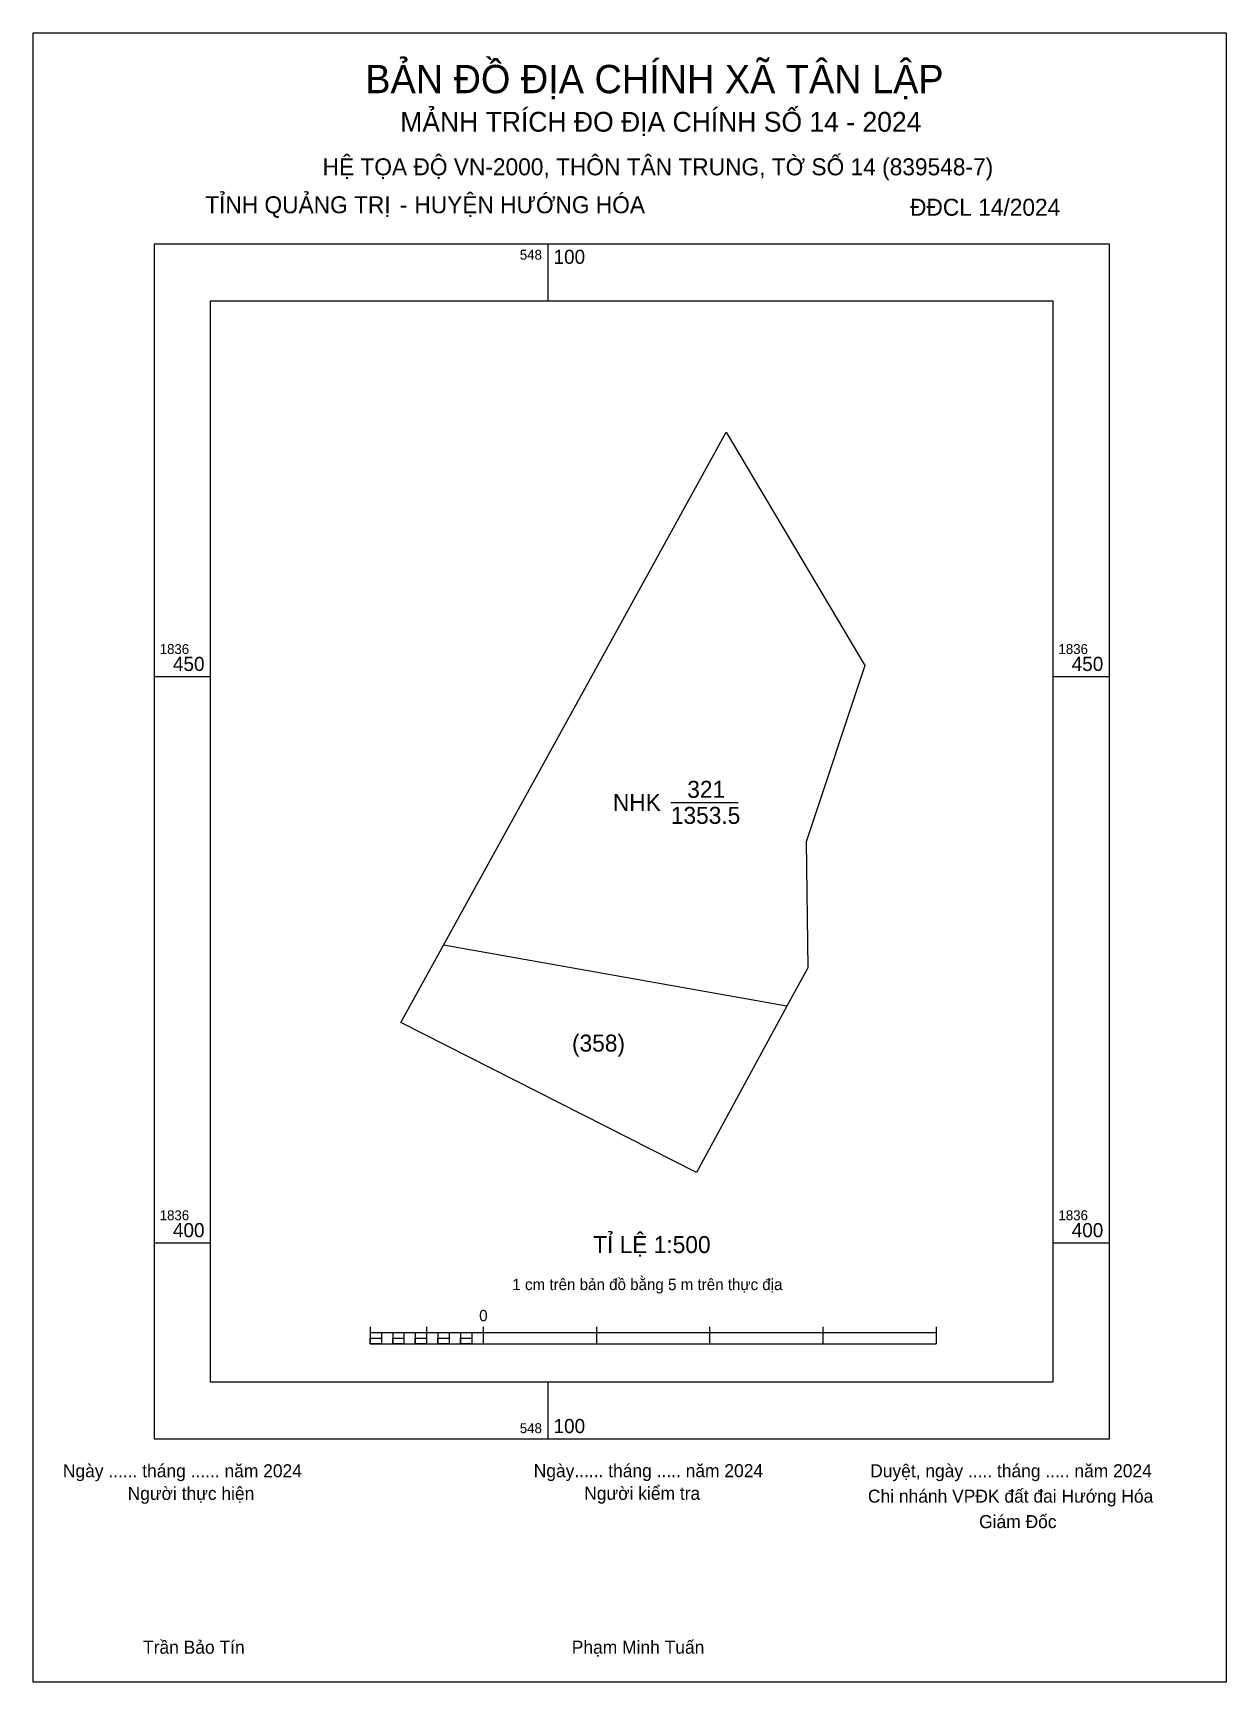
# Model space of a CAD drawing. Extents: x 548055 to 548160, y 1836361 to 1836507.
import ezdxf

# ---------------------------------------------------------------- set-up
doc = ezdxf.new("R2010")
doc.units = 0
for name, color, linetype in [('Level 1', 7, 'Continuous'), ('Level 10', 7, 'Continuous'), ('Level 13', 7, 'Continuous'), ('Level 2', 7, 'Continuous'), ('Level 50', 7, 'Continuous'), ('Level 6', 7, 'Continuous'), ('Level 62', 7, 'Continuous'), ('Level 63', 7, 'Continuous'), ('Level 9', 7, 'Continuous')]:
    doc.layers.add(name, color=color, linetype=linetype)

msp = doc.modelspace()

# ---------------------------------------------------------------- linework, layer by layer
at = {"layer": 'Level 1'}
for p, q in [((548054.52, 1836506.84), (548054.52, 1836506.84)), ((548159.9, 1836361.22), (548159.9, 1836361.22))]:
    msp.add_line(p, q, dxfattribs=at)
at = {"layer": 'Level 10'}
msp.add_lwpolyline([(548087.02, 1836419.45), (548090.79, 1836426.29), (548102.79, 1836448.06), (548115.75, 1836471.58), (548128, 1836450.98), (548122.81, 1836435.41), (548122.97, 1836424.29), (548121.12, 1836420.9), (548113.12, 1836406.22)], close=True, dxfattribs=at)
at = {"layer": 'Level 2'}
msp.add_lwpolyline([(548054.52, 1836506.84), (548159.9, 1836506.84), (548159.9, 1836361.22), (548054.52, 1836361.22)], close=True, dxfattribs=at)
at = {"layer": 'Level 50'}
msp.add_line((548121.12, 1836420.9), (548090.79, 1836426.29), dxfattribs=at)
at = {"layer": 'Level 62'}
msp.add_lwpolyline([(548070.21, 1836483.2), (548144.6, 1836483.2), (548144.6, 1836387.7), (548070.21, 1836387.7)], close=True, dxfattribs=at)
at = {"layer": 'Level 63'}
for p, q in [((548054.52, 1836504.34), (548054.52, 1836506.84)), ((548054.52, 1836506.84), (548057.02, 1836506.84)), ((548054.52, 1836504.34), (548054.52, 1836506.84)), ((548054.52, 1836506.84), (548057.02, 1836506.84)), ((548157.4, 1836506.84), (548159.9, 1836506.84)), ((548157.4, 1836506.84), (548159.9, 1836506.84)), ((548159.9, 1836506.84), (548159.9, 1836504.34)), ((548159.9, 1836506.84), (548159.9, 1836504.34)), ((548054.52, 1836504.34), (548054.52, 1836504.34)), ((548054.52, 1836504.34), (548054.52, 1836504.34)), ((548100, 1836488.2), (548100, 1836483.2)), ((548065.21, 1836450), (548070.21, 1836450)), ((548144.6, 1836450), (548149.6, 1836450)), ((548065.21, 1836400), (548070.21, 1836400)), ((548144.6, 1836400), (548149.6, 1836400)), ((548084.29, 1836392.58), (548084.29, 1836391.08)), ((548084.29, 1836392.08), (548134.29, 1836392.08)), ((548085.29, 1836392.08), (548085.29, 1836391.08)), ((548086.29, 1836392.08), (548086.29, 1836391.08)), ((548087.29, 1836392.08), (548087.29, 1836391.08)), ((548088.29, 1836392.08), (548088.29, 1836391.08)), ((548089.29, 1836392.58), (548089.29, 1836391.08)), ((548089.29, 1836392.08), (548089.29, 1836391.08)), ((548090.29, 1836392.08), (548090.29, 1836391.08)), ((548091.29, 1836392.08), (548091.29, 1836391.08)), ((548092.29, 1836392.08), (548092.29, 1836391.08)), ((548093.29, 1836392.08), (548093.29, 1836391.08)), ((548094.29, 1836392.58), (548094.29, 1836391.08)), ((548094.29, 1836392.08), (548094.29, 1836391.08)), ((548104.29, 1836392.58), (548104.29, 1836391.08)), ((548114.29, 1836392.58), (548114.29, 1836391.08)), ((548124.29, 1836392.58), (548124.29, 1836391.08)), ((548134.29, 1836392.58), (548134.29, 1836391.08)), ((548084.29, 1836391.08), (548134.29, 1836391.08)), ((548100, 1836387.7), (548100, 1836382.7)), ((548054.52, 1836361.22), (548054.52, 1836363.72)), ((548054.52, 1836361.22), (548054.52, 1836363.72)), ((548159.9, 1836363.72), (548159.9, 1836361.22)), ((548159.9, 1836363.72), (548159.9, 1836361.22)), ((548057.02, 1836361.22), (548054.52, 1836361.22)), ((548057.02, 1836361.22), (548054.52, 1836361.22)), ((548159.9, 1836361.22), (548157.4, 1836361.22)), ((548159.9, 1836361.22), (548157.4, 1836361.22))]:
    msp.add_line(p, q, dxfattribs=at)
for points in [[(548065.21, 1836488.2), (548065.21, 1836382.7), (548149.6, 1836382.7), (548149.6, 1836488.2)], [(548084.29, 1836391.58), (548085.29, 1836391.58), (548085.29, 1836391.08), (548084.29, 1836391.08)], [(548084.29, 1836391.58), (548085.29, 1836391.58), (548085.29, 1836391.08), (548084.29, 1836391.08)], [(548086.29, 1836391.58), (548087.29, 1836391.58), (548087.29, 1836391.08), (548086.29, 1836391.08)], [(548088.29, 1836391.58), (548089.29, 1836391.58), (548089.29, 1836391.08), (548088.29, 1836391.08)], [(548090.29, 1836391.58), (548091.29, 1836391.58), (548091.29, 1836391.08), (548090.29, 1836391.08)], [(548092.29, 1836391.58), (548093.29, 1836391.58), (548093.29, 1836391.08), (548092.29, 1836391.08)]]:
    msp.add_lwpolyline(points, close=True, dxfattribs=at)
at = {"layer": 'Level 9'}
msp.add_line((548110.86, 1836438.9), (548116.82, 1836438.9), dxfattribs=at)

# ---------------------------------------------------------------- texts
at = {"layer": 'Level 13'}
for s, p in [('321', (548112.31, 1836439.3)), ('NHK', (548105.74, 1836438.15)), ('1353.5', (548110.86, 1836437)), ('(358)', (548102.13, 1836416.89))]:
    msp.add_text(s, height=1.5, dxfattribs=at).set_placement(p)
at = {"layer": 'Level 6'}
for s, p in [('HỆ TỌA ÐỘ VN-2000, THÔN TÂN TRUNG, TỜ SỐ 14 (839548-7)', (548080.1, 1836494.27)), ('TỈ LỆ 1:500', (548104, 1836399.1))]:
    msp.add_text(s, height=1.5, dxfattribs=at).set_placement(p)
at = {"layer": 'Level 63'}
for s, height, p in [('BẢN ĐỒ ĐỊA CHÍNH XÃ TÂN LẬP', 2.5, (548083.87, 1836501.52)), ('MẢNH TRÍCH ĐO ĐỊA CHÍNH SỐ 14 - 2024', 1.75, (548086.96, 1836498.12)), ('TỈNH QUẢNG TRỊ', 1.5, (548069.73, 1836490.92)), (' HUYỆN HƯỚNG HÓA', 1.5, (548087.65, 1836490.92)), ('ĐĐCL 14/2024', 1.5, (548131.99, 1836490.7)), ('-', 1.5, (548086.91, 1836490.92)), ('548', 0.875, (548097.52, 1836486.82)), ('100', 1.25, (548100.5, 1836486.45)), ('1836', 0.875, (548065.71, 1836452)), ('450', 1.25, (548066.88, 1836450.5)), ('1836', 0.875, (548145.1, 1836452)), ('450', 1.25, (548146.27, 1836450.5)), ('1836', 0.875, (548065.71, 1836402)), ('1836', 0.875, (548145.1, 1836402)), ('400', 1.25, (548066.88, 1836400.5)), ('400', 1.25, (548146.27, 1836400.5)), ('1 cm trên bản đồ bằng 5 m trên thực địa', 1, (548096.86, 1836395.83)), ('0', 1, (548093.93, 1836393.08)), ('100', 1.25, (548100.5, 1836383.2)), ('548', 0.875, (548097.52, 1836383.2)), ('Ngày ...... tháng ...... năm 2024', 1.15, (548057.16, 1836379.3)), ('Ngày...... tháng ..... năm 2024', 1.15, (548098.75, 1836379.31)), ('Duyệt, ngày ..... tháng ..... năm 2024', 1.15, (548128.47, 1836379.3)), ('Người kiểm tra', 1.15, (548103.21, 1836377.31)), ('Người thực hiện', 1.15, (548062.88, 1836377.3)), ('Chi nhánh VPĐK đất đai Hướng Hóa', 1.15, (548128.27, 1836377.06)), ('Giám Đốc', 1.15, (548138.09, 1836374.81)), ('Trần Bảo Tín', 1.15, (548064.24, 1836363.72)), ('Phạm Minh Tuấn', 1.15, (548102.11, 1836363.72))]:
    msp.add_text(s, height=height, dxfattribs=at).set_placement(p)

doc.saveas('drawing.dxf')
